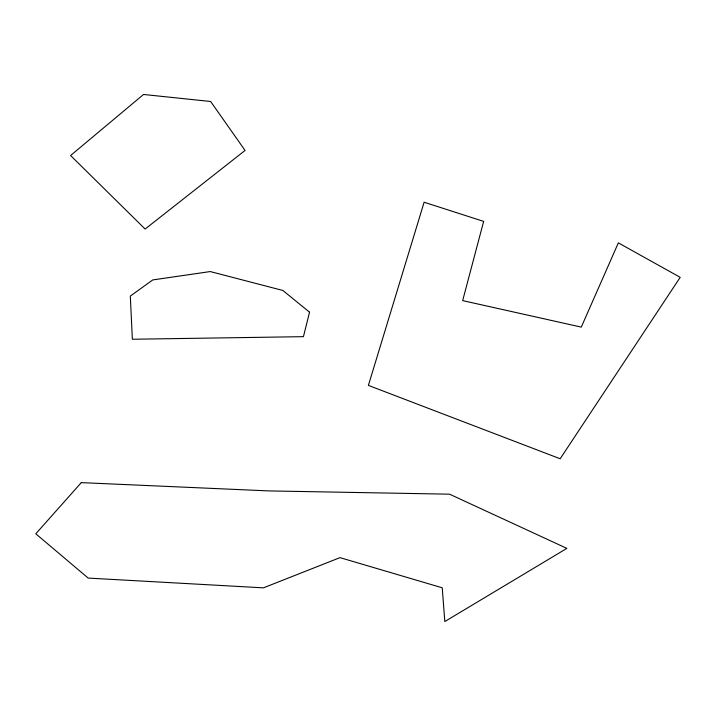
<?xml version="1.0" encoding="UTF-8"?>
<svg xmlns="http://www.w3.org/2000/svg" width="716" height="716" viewBox="0 0 716 716"><rect width="100%" height="100%" fill="white"/><g stroke="black" fill="none" stroke-linecap="round" stroke-linejoin="round"><path stroke-width="1.07" d="M309.536 312.194L303.441 336.663L132.362 339.25L130.312 296.084L152.759 279.929L210.236 271.561L282.865 290.463L309.536 312.194M483.649 221.387L462.67 300.613L581.276 327.114L618.347 242.867L680.2 277.334L560.172 458.759L368.391 385.396L424.123 202.234L483.649 221.387M81.284 482.629L35.8 533.805L88.184 578.081L263.416 587.845L339.993 557.639L442.228 587.791L444.824 621.533L566.866 548.375L449.559 494.183L268.974 490.916L81.284 482.629M143.54 94.467L70.589 155.515L145.124 229.039L245.06 150.45L210.656 101.493L143.54 94.467"/></g></svg>
